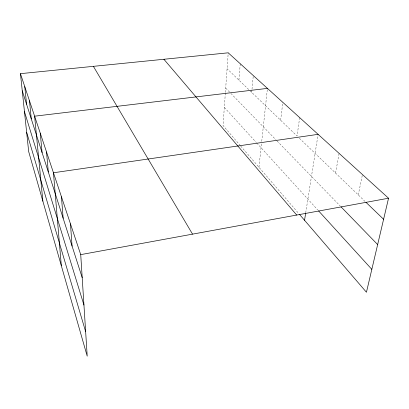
<?xml version="1.0" encoding="UTF-8"?>
<svg xmlns="http://www.w3.org/2000/svg" width="409" height="409" viewBox="0 0 409 409"><rect width="100%" height="100%" fill="white"/><g stroke="black" fill="none" stroke-linecap="round" stroke-linejoin="round"><path stroke-width="0.31" stroke-dasharray="2.04 1.53" d="M225.344 93.058L223.033 125.507L240.303 145.584M225.39 92.439L228.212 52.817M238.917 80.092L240.257 63.743M251.704 92.393L251.939 89.898M251.995 89.28L253.227 76.181M258.948 167.266L261.458 143.907M261.729 141.371L267.425 88.38M280.63 120.226L282.818 102.337M299.644 117.593L297.077 136.044L227.077 68.707M305.722 212.813L318.105 134.336M335.564 173.068L339.102 153.38M358.269 194.909L362.446 174.546M299.332 138.211L365.053 201.438M225.696 88.078L230.415 92.94M230.845 93.38L276.642 140.543M277.087 141.003L340.068 205.86M224.326 107.383L256.371 142.567M256.796 143.038L317.696 209.909M240.712 146.064L298.769 213.559"/><path stroke-width="0.61" d="M304.541 220.277L305.625 213.437M20.45 73.666L80.726 254.633L87.214 356.183L28.691 151.647L20.45 73.666L228.212 52.817L388.55 198.217L366.444 292.246L299.592 214.52M80.726 254.633L388.55 198.217M318.105 134.336L53.456 172.767L61.314 265.651M267.425 88.38L34.612 116.187L42.863 201.177M365.958 202.307L383.601 219.28M340.948 206.765L377.655 244.572M318.55 210.845L371.827 269.347M163.897 59.274L296.699 215.052M93.395 66.345L192.532 234.142M22.26 90.788L82.194 277.629M24.458 111.611L83.947 305.053M26.646 132.291L85.65 331.714M24.765 86.616L26.585 104.269M29.463 100.737L31.294 118.947M40.271 133.176L42.086 152.593M46.519 151.938L48.313 172.005M61.452 196.77L63.144 218.248M70.471 223.851L72.071 246.08"/></g></svg>
